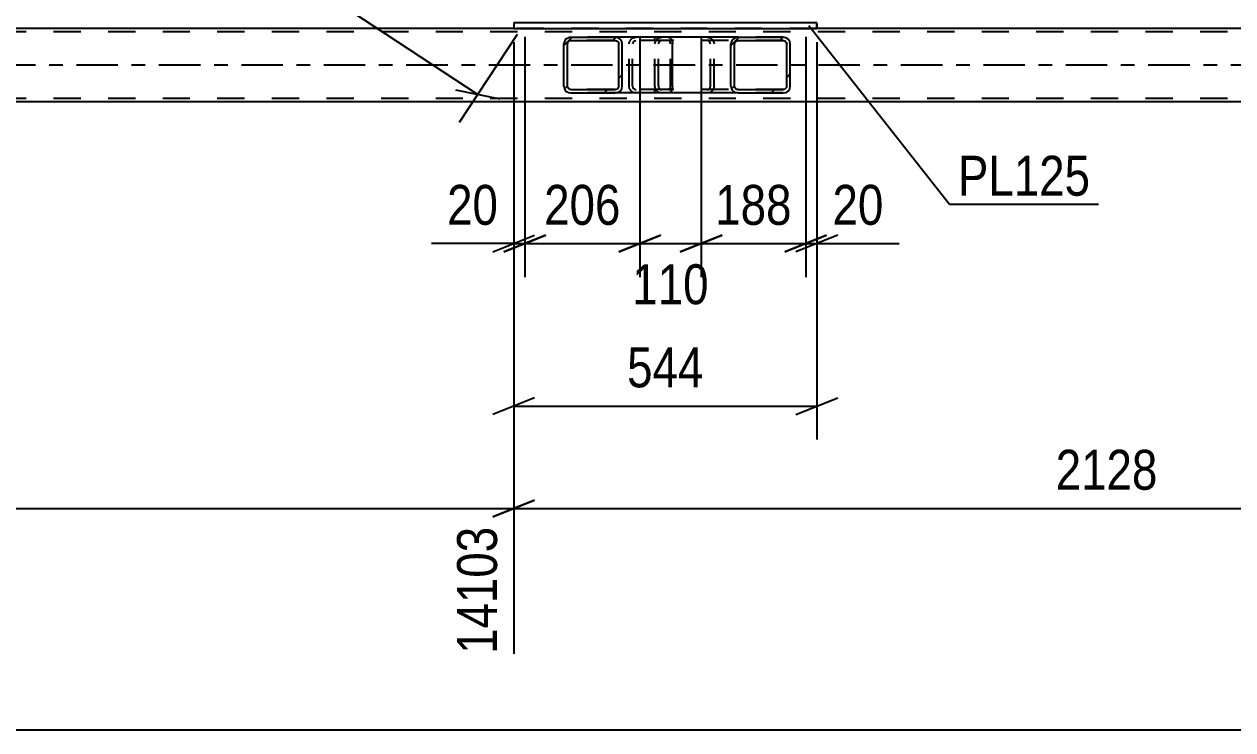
# Model space of a CAD drawing. Header units: millimetres. Extents: x -857 to 332, y -866 to -25.
# Drawn here: x -307.8 to -221, y -601.4 to -550.7 of the extents above; entities that cross this region are included whole.
import ezdxf

# ---------------------------------------------------------------- set-up
doc = ezdxf.new("R2010")
doc.units = ezdxf.units.MM
doc.linetypes.add('DXK_LINE_DOT2', pattern=[3.9198, 1.9599, -1.9599])
doc.linetypes.add('DXK_LINE_DOT3', pattern=[5.9187, 2.979, -0.9799, 0.9799, -0.9799])
doc.styles.add('Arial Narrow', font='ARIALN.TTF', dxfattribs={"height": 0.2})

# ---------------------------------------------------------------- blocks, each defined once
blk = doc.blocks.new('Part-570386455-8836 - 8305')
at = {"color": 7, "linetype": 'DXK_LINE_DOT2'}
for p, q in [((-111.678, -551.249), (-792.019, -551.249)), ((-250.904, -551.009), (-272.668, -551.009)), ((-111.678, -556.049), (-792.019, -556.049))]:
    blk.add_line(p, q, dxfattribs=at)
at = {"color": 2, "linetype": 'Continuous'}
for p, q in [((-272.668, -551.009), (-336.039, -551.009)), ((-187.533, -551.009), (-250.904, -551.009)), ((-111.678, -556.289), (-792.019, -556.289))]:
    blk.add_line(p, q, dxfattribs=at)
at = {"color": 7, "linetype": 'DXK_LINE_DOT3'}
blk.add_line((-111.678, -553.649), (-792.019, -553.649), dxfattribs=at)
blk = doc.blocks.new('Part-570386455-8458 - 8305')
at = {"linetype": 'Continuous'}
h = blk.add_hatch(dxfattribs=at)
h.set_pattern_fill('', scale=0.7, style=0, pattern_type=0)
h.set_pattern_definition([(45, (-269.0252, -555.3532), (-1.57154, 1.57154), [])])
h.paths.add_polyline_path([(-269.063, -555.169), (-269.025, -555.353), (-268.916, -555.509), (-268.753, -555.613), (-268.561, -555.649), (-265.376, -555.649), (-265.184, -555.613), (-265.021, -555.509), (-264.912, -555.353), (-264.874, -555.169), (-264.874, -552.129), (-264.912, -551.946), (-265.021, -551.79), (-265.184, -551.686), (-265.376, -551.649), (-268.561, -551.649), (-268.753, -551.686), (-268.916, -551.79), (-269.025, -551.946), (-269.063, -552.129)])
h.paths.add_polyline_path([(-268.793, -552.038), (-268.738, -551.96), (-268.657, -551.908), (-268.561, -551.889), (-265.376, -551.889), (-265.28, -551.908), (-265.199, -551.96), (-265.144, -552.038), (-265.125, -552.129), (-265.125, -555.169), (-265.144, -555.261), (-265.199, -555.339), (-265.28, -555.391), (-265.376, -555.409), (-268.561, -555.409), (-268.657, -555.391), (-268.738, -555.339), (-268.793, -555.261), (-268.812, -555.169), (-268.812, -552.129)])
at = {"color": 2, "linetype": 'Continuous'}
for p, q in [((-268.561, -551.649), (-268.753, -551.686)), ((-268.561, -551.649), (-265.376, -551.649)), ((-261.546, -551.649), (-265.376, -551.649)), ((-265.184, -551.686), (-265.376, -551.649)), ((-261.546, -551.649), (-261.442, -551.686)), ((-261.442, -551.686), (-261.354, -551.79)), ((-261.354, -551.79), (-261.296, -551.946)), ((-269.025, -551.946), (-269.063, -552.129)), ((-269.063, -555.169), (-269.063, -552.129)), ((-268.812, -552.129), (-268.793, -552.038)), ((-268.812, -555.169), (-268.812, -552.129)), ((-268.793, -552.038), (-268.738, -551.96)), ((-268.738, -551.96), (-268.657, -551.908)), ((-268.657, -551.908), (-268.561, -551.889)), ((-268.561, -551.889), (-265.376, -551.889)), ((-265.376, -551.889), (-265.28, -551.908)), ((-265.28, -551.908), (-265.199, -551.96)), ((-265.199, -551.96), (-265.144, -552.038)), ((-265.144, -552.038), (-265.125, -552.129)), ((-265.125, -555.169), (-265.125, -552.129)), ((-264.874, -552.129), (-264.912, -551.946)), ((-264.874, -555.169), (-264.874, -552.129)), ((-261.296, -551.946), (-261.275, -552.129)), ((-261.275, -555.169), (-261.275, -552.129)), ((-269.063, -555.169), (-269.025, -555.353)), ((-268.793, -555.261), (-268.812, -555.169)), ((-268.738, -555.339), (-268.793, -555.261)), ((-265.144, -555.261), (-265.199, -555.339)), ((-265.125, -555.169), (-265.144, -555.261)), ((-264.912, -555.353), (-264.874, -555.169)), ((-261.275, -555.169), (-261.296, -555.353)), ((-268.753, -555.613), (-268.561, -555.649)), ((-268.657, -555.391), (-268.738, -555.339)), ((-268.561, -555.409), (-268.657, -555.391)), ((-268.561, -555.409), (-265.376, -555.409)), ((-268.561, -555.649), (-265.376, -555.649)), ((-265.28, -555.391), (-265.376, -555.409)), ((-265.376, -555.649), (-265.184, -555.613)), ((-261.546, -555.649), (-265.376, -555.649)), ((-265.199, -555.339), (-265.28, -555.391)), ((-261.442, -555.613), (-261.546, -555.649)), ((-261.354, -555.509), (-261.442, -555.613)), ((-261.296, -555.353), (-261.354, -555.509))]:
    blk.add_line(p, q, dxfattribs=at)
at = {"color": 7, "linetype": 'DXK_LINE_DOT2'}
for p, q in [((-265.376, -551.649), (-268.561, -551.649)), ((-264.073, -551.686), (-263.88, -551.649)), ((-262.538, -551.889), (-262.538, -551.649)), ((-261.546, -551.889), (-268.561, -551.889)), ((-264.383, -552.129), (-264.345, -551.946)), ((-264.383, -555.169), (-264.383, -552.129)), ((-264.113, -552.038), (-264.132, -552.129)), ((-264.132, -555.169), (-264.132, -552.129)), ((-264.058, -551.96), (-264.113, -552.038)), ((-264.058, -551.96), (-264.036, -551.946)), ((-264.036, -551.946), (-263.977, -551.908)), ((-263.977, -551.908), (-263.88, -551.889)), ((-261.494, -551.908), (-261.546, -551.889)), ((-261.45, -551.96), (-261.494, -551.908)), ((-261.421, -552.038), (-261.45, -551.96)), ((-261.411, -552.129), (-261.421, -552.038)), ((-261.411, -555.169), (-261.411, -552.129)), ((-264.345, -555.353), (-264.383, -555.169)), ((-264.132, -555.169), (-264.113, -555.261)), ((-264.113, -555.261), (-264.058, -555.339)), ((-261.45, -555.339), (-261.421, -555.261)), ((-261.421, -555.261), (-261.411, -555.169)), ((-261.546, -555.409), (-268.561, -555.409)), ((-265.376, -555.649), (-268.561, -555.649)), ((-263.88, -555.649), (-264.073, -555.613)), ((-264.058, -555.339), (-264.036, -555.353)), ((-264.036, -555.353), (-263.977, -555.391)), ((-263.977, -555.391), (-263.88, -555.409)), ((-262.538, -555.649), (-262.538, -555.409)), ((-261.546, -555.409), (-261.494, -555.391)), ((-261.494, -555.391), (-261.45, -555.339))]:
    blk.add_line(p, q, dxfattribs=at)
at = {"color": 2, "linetype": 'Continuous'}
for centre, start, end in [((-268.575, -552.145), 111.19409, 156.15058), ((-265.362, -552.145), 23.84942, 68.80591), ((-268.575, -555.154), 203.84942, 248.80591), ((-265.362, -555.154), 291.19409, 336.15058)]:
    blk.add_arc(centre, 0.492, start, end, dxfattribs=at)
at = {"color": 7, "linetype": 'DXK_LINE_DOT2'}
for centre, start, end in [((-263.895, -552.145), 111.1941, 156.15059), ((-263.895, -555.154), 203.84941, 248.8059)]:
    blk.add_arc(centre, 0.492, start, end, dxfattribs=at)
blk = doc.blocks.new('Part-570386455-8826 - 8305')
at = {"color": 2, "linetype": 'Continuous'}
for p, q in [((-272.668, -550.609), (-272.668, -551.009)), ((-250.904, -550.609), (-272.668, -550.609)), ((-250.904, -550.609), (-250.904, -551.009)), ((-250.904, -550.609), (-250.904, -550.609)), ((-272.668, -551.009), (-250.904, -551.009)), ((-250.904, -551.009), (-250.904, -551.009))]:
    blk.add_line(p, q, dxfattribs=at)
at = {"color": 7, "linetype": 'DXK_LINE_DOT2'}
for p, q in [((-272.668, -550.609), (-272.668, -551.009)), ((-250.904, -551.009), (-250.904, -550.609)), ((-250.904, -550.609), (-250.904, -550.609)), ((-250.904, -551.009), (-250.904, -551.009))]:
    blk.add_line(p, q, dxfattribs=at)
blk = doc.blocks.new('Part-570386455-8882 - 8305')
at = {"linetype": 'Continuous'}
h = blk.add_hatch(dxfattribs=at)
h.set_pattern_fill('', scale=0.7, style=0, pattern_type=0)
h.set_pattern_definition([(45, (-257.0343, -555.3532), (-1.57154, 1.57154), [])])
h.paths.add_polyline_path([(-257.073, -555.169), (-257.034, -555.353), (-256.924, -555.509), (-256.758, -555.613), (-256.562, -555.649), (-253.327, -555.649), (-253.132, -555.613), (-252.966, -555.509), (-252.855, -555.353), (-252.816, -555.169), (-252.816, -552.129), (-252.855, -551.946), (-252.966, -551.79), (-253.132, -551.686), (-253.327, -551.649), (-256.562, -551.649), (-256.758, -551.686), (-256.924, -551.79), (-257.034, -551.946), (-257.073, -552.129)])
h.paths.add_polyline_path([(-256.798, -552.038), (-256.743, -551.96), (-256.66, -551.908), (-256.562, -551.889), (-253.327, -551.889), (-253.23, -551.908), (-253.147, -551.96), (-253.091, -552.038), (-253.072, -552.129), (-253.072, -555.169), (-253.091, -555.261), (-253.147, -555.339), (-253.23, -555.391), (-253.327, -555.409), (-256.562, -555.409), (-256.66, -555.391), (-256.743, -555.339), (-256.798, -555.261), (-256.818, -555.169), (-256.818, -552.129)])
at = {"color": 7, "linetype": 'DXK_LINE_DOT2'}
for p, q in [((-262.223, -551.686), (-262.027, -551.649)), ((-261.546, -551.649), (-262.027, -551.649)), ((-258.792, -551.649), (-258.597, -551.686)), ((-253.327, -551.649), (-256.562, -551.649)), ((-262.538, -552.129), (-262.499, -551.946)), ((-262.538, -555.169), (-262.538, -552.129)), ((-262.263, -552.038), (-262.283, -552.129)), ((-262.283, -555.169), (-262.283, -552.129)), ((-262.208, -551.96), (-262.263, -552.038)), ((-262.125, -551.908), (-262.208, -551.96)), ((-262.027, -551.889), (-262.125, -551.908)), ((-253.327, -551.889), (-262.027, -551.889)), ((-258.695, -551.908), (-258.792, -551.889)), ((-258.612, -551.96), (-258.695, -551.908)), ((-258.556, -552.038), (-258.612, -551.96)), ((-258.537, -552.129), (-258.556, -552.038)), ((-258.537, -555.169), (-258.537, -552.129)), ((-258.32, -551.946), (-258.282, -552.129)), ((-258.282, -555.169), (-258.282, -552.129)), ((-262.499, -555.353), (-262.538, -555.169)), ((-262.283, -555.169), (-262.263, -555.261)), ((-262.263, -555.261), (-262.208, -555.339)), ((-258.612, -555.339), (-258.556, -555.261)), ((-258.556, -555.261), (-258.537, -555.169)), ((-258.282, -555.169), (-258.32, -555.353)), ((-262.027, -555.649), (-262.223, -555.613)), ((-262.208, -555.339), (-262.125, -555.391)), ((-262.125, -555.391), (-262.027, -555.409)), ((-253.327, -555.409), (-262.027, -555.409)), ((-261.546, -555.649), (-262.027, -555.649)), ((-258.792, -555.409), (-258.695, -555.391)), ((-258.597, -555.613), (-258.792, -555.649)), ((-258.695, -555.391), (-258.612, -555.339)), ((-253.327, -555.649), (-256.562, -555.649))]:
    blk.add_line(p, q, dxfattribs=at)
at = {"color": 2, "linetype": 'Continuous'}
for p, q in [((-256.562, -551.649), (-261.546, -551.649)), ((-256.562, -551.649), (-256.758, -551.686)), ((-256.562, -551.649), (-253.327, -551.649)), ((-253.132, -551.686), (-253.327, -551.649)), ((-257.034, -551.946), (-257.073, -552.129)), ((-257.073, -555.169), (-257.073, -552.129)), ((-256.818, -552.129), (-256.798, -552.038)), ((-256.818, -555.169), (-256.818, -552.129)), ((-256.798, -552.038), (-256.743, -551.96)), ((-256.743, -551.96), (-256.66, -551.908)), ((-256.66, -551.908), (-256.562, -551.889)), ((-256.562, -551.889), (-253.327, -551.889)), ((-253.327, -551.889), (-253.23, -551.908)), ((-253.23, -551.908), (-253.147, -551.96)), ((-253.147, -551.96), (-253.091, -552.038)), ((-253.091, -552.038), (-253.072, -552.129)), ((-253.072, -555.169), (-253.072, -552.129)), ((-252.816, -552.129), (-252.855, -551.946)), ((-252.816, -555.169), (-252.816, -552.129)), ((-257.073, -555.169), (-257.034, -555.353)), ((-256.798, -555.261), (-256.818, -555.169)), ((-256.743, -555.339), (-256.798, -555.261)), ((-253.091, -555.261), (-253.147, -555.339)), ((-253.072, -555.169), (-253.091, -555.261)), ((-252.855, -555.353), (-252.816, -555.169)), ((-256.562, -555.649), (-261.546, -555.649)), ((-256.758, -555.613), (-256.562, -555.649)), ((-256.66, -555.391), (-256.743, -555.339)), ((-256.562, -555.409), (-256.66, -555.391)), ((-256.562, -555.409), (-253.327, -555.409)), ((-256.562, -555.649), (-253.327, -555.649)), ((-253.23, -555.391), (-253.327, -555.409)), ((-253.327, -555.649), (-253.132, -555.613)), ((-253.147, -555.339), (-253.23, -555.391))]:
    blk.add_line(p, q, dxfattribs=at)
at = {"color": 7, "linetype": 'DXK_LINE_DOT2'}
for centre, start, end in [((-262.047, -552.15), 110.75832, 155.68004), ((-258.773, -552.15), 24.31996, 69.24168), ((-262.047, -555.149), 204.31996, 249.24168), ((-258.773, -555.149), 290.75832, 335.68004)]:
    blk.add_arc(centre, 0.496, start, end, dxfattribs=at)
at = {"color": 2, "linetype": 'Continuous'}
for centre, start, end in [((-256.582, -552.15), 110.75832, 155.68005), ((-253.308, -552.15), 24.31995, 69.24168), ((-256.582, -555.149), 204.31995, 249.24168), ((-253.308, -555.149), 290.75832, 335.68005)]:
    blk.add_arc(centre, 0.496, start, end, dxfattribs=at)
blk = doc.blocks.new('StraightDimension-570386455-40142 - 8305')
at = {"color": 7, "linetype": 'Continuous'}
for p, q in [((-251.704, -551.609), (-251.704, -568.865)), ((-250.904, -552.009), (-250.904, -568.865)), ((-253.204, -567.065), (-250.204, -565.865)), ((-249.404, -565.865), (-252.404, -567.065)), ((-251.704, -566.465), (-250.904, -566.465)), ((-250.904, -566.465), (-244.998, -566.465)), ((-250.904, -566.465), (-244.998, -566.465))]:
    blk.add_line(p, q, dxfattribs=at)
at = {"color": 0}
blk.add_wipeout([(-245.523, -565.715), (-245.523, -561.515), (-250.379, -561.515), (-250.379, -565.715)], dxfattribs=at)
at = {"color": 3, "style": 'Arial Narrow'}
blk.add_text('20', height=2.8633, dxfattribs=at).set_placement((-249.779, -565.115))
blk = doc.blocks.new('StraightDimension-570386455-9427 - 8305')
at = {"color": 7, "linetype": 'Continuous'}
for p, q in [((-304.903, -530.077), (-309.057, -536.393)), ((-306.156, -534.711), (-309.321, -534.065)), ((-307.738, -534.388), (-275.253, -555.756)), ((-272.417, -551.445), (-276.572, -557.761)), ((-276.836, -555.433), (-273.67, -556.079))]:
    blk.add_line(p, q, dxfattribs=at)
at = {"color": 0}
blk.add_wipeout([(-288.291, -546.282), (-285.983, -542.773), (-291.568, -539.1), (-293.876, -542.609)], dxfattribs=at)
at = {"color": 3, "style": 'Arial Narrow'}
blk.add_text('972', height=2.8633, rotation=-33.33468, dxfattribs=at).set_placement((-293.045, -542.437))
blk = doc.blocks.new('StraightDimension-570386455-40144 - 8305')
at = {"color": 7, "linetype": 'Continuous'}
for p, q in [((-263.61, -551.609), (-263.61, -569.315)), ((-259.21, -551.609), (-259.21, -569.315)), ((-265.11, -567.065), (-262.11, -565.865)), ((-263.61, -566.465), (-259.21, -566.465)), ((-257.71, -565.865), (-260.71, -567.065))]:
    blk.add_line(p, q, dxfattribs=at)
at = {"color": 0}
blk.add_wipeout([(-258.068, -571.415), (-258.068, -567.215), (-264.753, -567.215), (-264.753, -571.415)], dxfattribs=at)
at = {"color": 3, "style": 'Arial Narrow'}
blk.add_text('110', height=2.8633, dxfattribs=at).set_placement((-264.153, -570.815))
blk = doc.blocks.new('StraightDimension-570386455-40143 - 8305')
at = {"color": 7, "linetype": 'Continuous'}
for p, q in [((-259.21, -551.609), (-259.21, -568.865)), ((-251.704, -551.609), (-251.704, -568.865)), ((-260.71, -567.065), (-257.71, -565.865)), ((-259.21, -566.465), (-251.704, -566.465)), ((-250.204, -565.865), (-253.204, -567.065))]:
    blk.add_line(p, q, dxfattribs=at)
at = {"color": 0}
blk.add_wipeout([(-252.115, -565.715), (-252.115, -561.515), (-258.8, -561.515), (-258.8, -565.715)], dxfattribs=at)
at = {"color": 3, "style": 'Arial Narrow'}
blk.add_text('188', height=2.8633, dxfattribs=at).set_placement((-258.2, -565.115))
blk = doc.blocks.new('StraightDimension-570386455-20039 - 8305')
at = {"color": 7, "linetype": 'Continuous'}
for p, q in [((-272.668, -552.009), (-272.668, -595.925)), ((-357.802, -585.484), (-272.668, -585.484)), ((-274.168, -586.084), (-271.168, -584.884))]:
    blk.add_line(p, q, dxfattribs=at)
at = {"color": 0, "linetype": 'Continuous'}
blk.add_wipeout([(-273.268, -586.184), (-277.468, -586.184), (-277.468, -596.525), (-273.268, -596.525)], dxfattribs=at)
at = {"color": 3, "linetype": 'Continuous', "style": 'Arial Narrow'}
blk.add_text('14103', height=2.8633, rotation=90.00021, dxfattribs=at).set_placement((-273.868, -595.925))
blk = doc.blocks.new('StraightDimension-570386455-8952 - 8305')
at = {"color": 7, "linetype": 'Continuous'}
blk.add_line((-807.214, -601.377), (-111.038, -601.377), dxfattribs=at)
blk = doc.blocks.new('StraightDimension-570386455-10022 - 8305')
at = {"color": 7, "linetype": 'Continuous'}
for p, q in [((-272.668, -552.009), (-272.668, -580.533)), ((-250.904, -552.009), (-250.904, -580.533)), ((-271.168, -577.533), (-274.168, -578.733)), ((-252.404, -578.733), (-249.404, -577.533)), ((-272.668, -578.133), (-250.904, -578.133))]:
    blk.add_line(p, q, dxfattribs=at)
at = {"color": 0}
blk.add_wipeout([(-258.444, -577.383), (-258.444, -573.183), (-265.128, -573.183), (-265.128, -577.383)], dxfattribs=at)
at = {"color": 3, "style": 'Arial Narrow'}
blk.add_text('544', height=2.8633, dxfattribs=at).set_placement((-264.528, -576.783))
blk = doc.blocks.new('StraightDimension-570386455-20038 - 8305')
at = {"color": 7, "linetype": 'Continuous'}
for p, q in [((-272.668, -552.009), (-272.668, -595.925)), ((-271.168, -584.884), (-274.168, -586.084)), ((-272.668, -585.484), (-187.533, -585.484))]:
    blk.add_line(p, q, dxfattribs=at)
at = {"color": 0}
blk.add_wipeout([(-225.844, -584.734), (-225.844, -580.534), (-234.357, -580.534), (-234.357, -584.734)], dxfattribs=at)
at = {"color": 3, "style": 'Arial Narrow'}
blk.add_text('2128', height=2.8633, dxfattribs=at).set_placement((-233.757, -584.134))
blk = doc.blocks.new('StraightDimension-570386455-40145 - 8305')
at = {"color": 7, "linetype": 'Continuous'}
for p, q in [((-271.868, -551.609), (-271.868, -568.865)), ((-263.61, -551.609), (-263.61, -568.865)), ((-273.368, -567.065), (-270.368, -565.865)), ((-271.868, -566.465), (-263.61, -566.465)), ((-262.11, -565.865), (-265.11, -567.065))]:
    blk.add_line(p, q, dxfattribs=at)
at = {"color": 0}
blk.add_wipeout([(-264.397, -565.715), (-264.397, -561.515), (-271.081, -561.515), (-271.081, -565.715)], dxfattribs=at)
at = {"color": 3, "style": 'Arial Narrow'}
blk.add_text('206', height=2.8633, dxfattribs=at).set_placement((-270.481, -565.115))
blk = doc.blocks.new('StraightDimension-570386455-40146 - 8305')
at = {"color": 7, "linetype": 'Continuous'}
for p, q in [((-271.868, -551.609), (-271.868, -568.865)), ((-272.668, -552.009), (-272.668, -568.865)), ((-272.668, -566.465), (-278.574, -566.465)), ((-272.668, -566.465), (-278.574, -566.465)), ((-274.168, -567.065), (-271.168, -565.865)), ((-270.368, -565.865), (-273.368, -567.065)), ((-272.668, -566.465), (-271.868, -566.465))]:
    blk.add_line(p, q, dxfattribs=at)
at = {"color": 0}
blk.add_wipeout([(-273.193, -565.715), (-273.193, -561.515), (-278.049, -561.515), (-278.049, -565.715)], dxfattribs=at)
at = {"color": 3, "style": 'Arial Narrow'}
blk.add_text('20', height=2.8633, dxfattribs=at).set_placement((-277.449, -565.115))
blk = doc.blocks.new('Mark-570386455-8822 - 8305')
at = {"color": 30, "linetype": 'Continuous'}
for p, q in [((-251.484, -550.81), (-241.379, -563.624)), ((-241.379, -563.624), (-230.675, -563.624))]:
    blk.add_line(p, q, dxfattribs=at)
at = {"color": 0}
blk.add_wipeout([(-231.275, -563.024), (-231.275, -560.024), (-240.779, -560.024), (-240.779, -563.024)], dxfattribs=at)
blk.add_wipeout([(-231.275, -563.024), (-231.275, -560.024), (-240.779, -560.024), (-240.779, -563.024)], dxfattribs=at)
at = {"color": 3, "style": 'Arial Narrow'}
blk.add_text('PL125', height=2.8633, dxfattribs=at).set_placement((-240.779, -563.024))

msp = doc.modelspace()

# ---------------------------------------------------------------- block references
for name in ['Part-570386455-8826 - 8305', 'Part-570386455-8836 - 8305', 'Part-570386455-8458 - 8305', 'Part-570386455-8882 - 8305']:
    msp.add_blockref(name, (0, 0))

# ---------------------------------------------------------------- next in the draw order: block references
for name in ['StraightDimension-570386455-9427 - 8305', 'StraightDimension-570386455-40144 - 8305', 'StraightDimension-570386455-40142 - 8305']:
    msp.add_blockref(name, (0, 0))

# ---------------------------------------------------------------- next in the draw order: block references
for name in ['StraightDimension-570386455-40143 - 8305', 'StraightDimension-570386455-20039 - 8305']:
    msp.add_blockref(name, (0, 0))

# ---------------------------------------------------------------- next in the draw order: block references
msp.add_blockref('StraightDimension-570386455-8952 - 8305', (0, 0))

# ---------------------------------------------------------------- next in the draw order: block references
msp.add_blockref('StraightDimension-570386455-10022 - 8305', (0, 0))

# ---------------------------------------------------------------- next in the draw order: block references
msp.add_blockref('StraightDimension-570386455-20038 - 8305', (0, 0))

# ---------------------------------------------------------------- next in the draw order: block references
for name in ['Mark-570386455-8822 - 8305', 'StraightDimension-570386455-40145 - 8305']:
    msp.add_blockref(name, (0, 0))

# ---------------------------------------------------------------- next in the draw order: block references
msp.add_blockref('StraightDimension-570386455-40146 - 8305', (0, 0))

doc.saveas('drawing.dxf')
